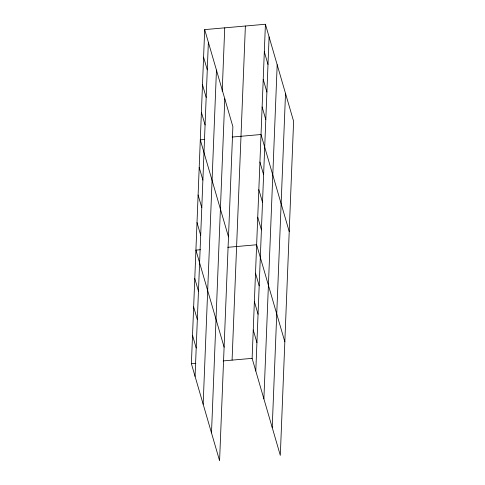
<?xml version="1.0" encoding="UTF-8"?>
<svg xmlns="http://www.w3.org/2000/svg" width="485" height="485" viewBox="0 0 485 485"><rect width="100%" height="100%" fill="white"/><g stroke="black" fill="none" stroke-linecap="round" stroke-linejoin="round"><path stroke-width="0.73" d="M204.688 29.609L232.879 126.64L219.584 460.75L191.393 363.72L204.688 29.609L265.416 24.25L293.607 121.28L280.312 455.391L252.121 358.36L265.416 24.25M195.073 376.378L208.368 42.268M203.16 404.217L216.456 70.107M222.209 91.162L224.731 27.839M211.496 432.905L224.791 98.794M232.079 360.131L245.38 26.02M255.795 371.019L269.096 36.908M263.888 398.864L277.184 64.754M272.218 427.552L285.519 93.441M204.755 139.468L200.305 139.862L228.496 236.898M232.139 137.055L261.027 134.509L289.218 231.539M200.366 249.726L195.916 250.121L224.106 347.151M227.75 247.314L256.638 244.761L284.828 341.798M191.393 363.72L195.843 363.326M223.227 360.907L252.121 358.36M264.319 51.816L267.999 64.475M263.222 79.376L266.902 92.041M262.124 106.942L265.804 119.601M259.93 162.069L263.61 174.733M258.832 189.635L262.512 202.293M257.735 217.201L261.415 229.86M203.591 57.169L207.271 69.828M202.494 84.736L206.173 97.394M255.51 273.164L259.19 285.823M201.402 112.302L205.076 124.96M254.376 301.561L258.056 314.219M253.249 329.964L256.929 342.622M199.208 167.428L202.882 180.087M198.11 194.994L201.784 207.653M197.013 222.554L200.687 235.213M194.782 278.517L198.462 291.176M193.654 306.92L197.328 319.579M192.521 335.317L196.201 347.975"/></g></svg>
